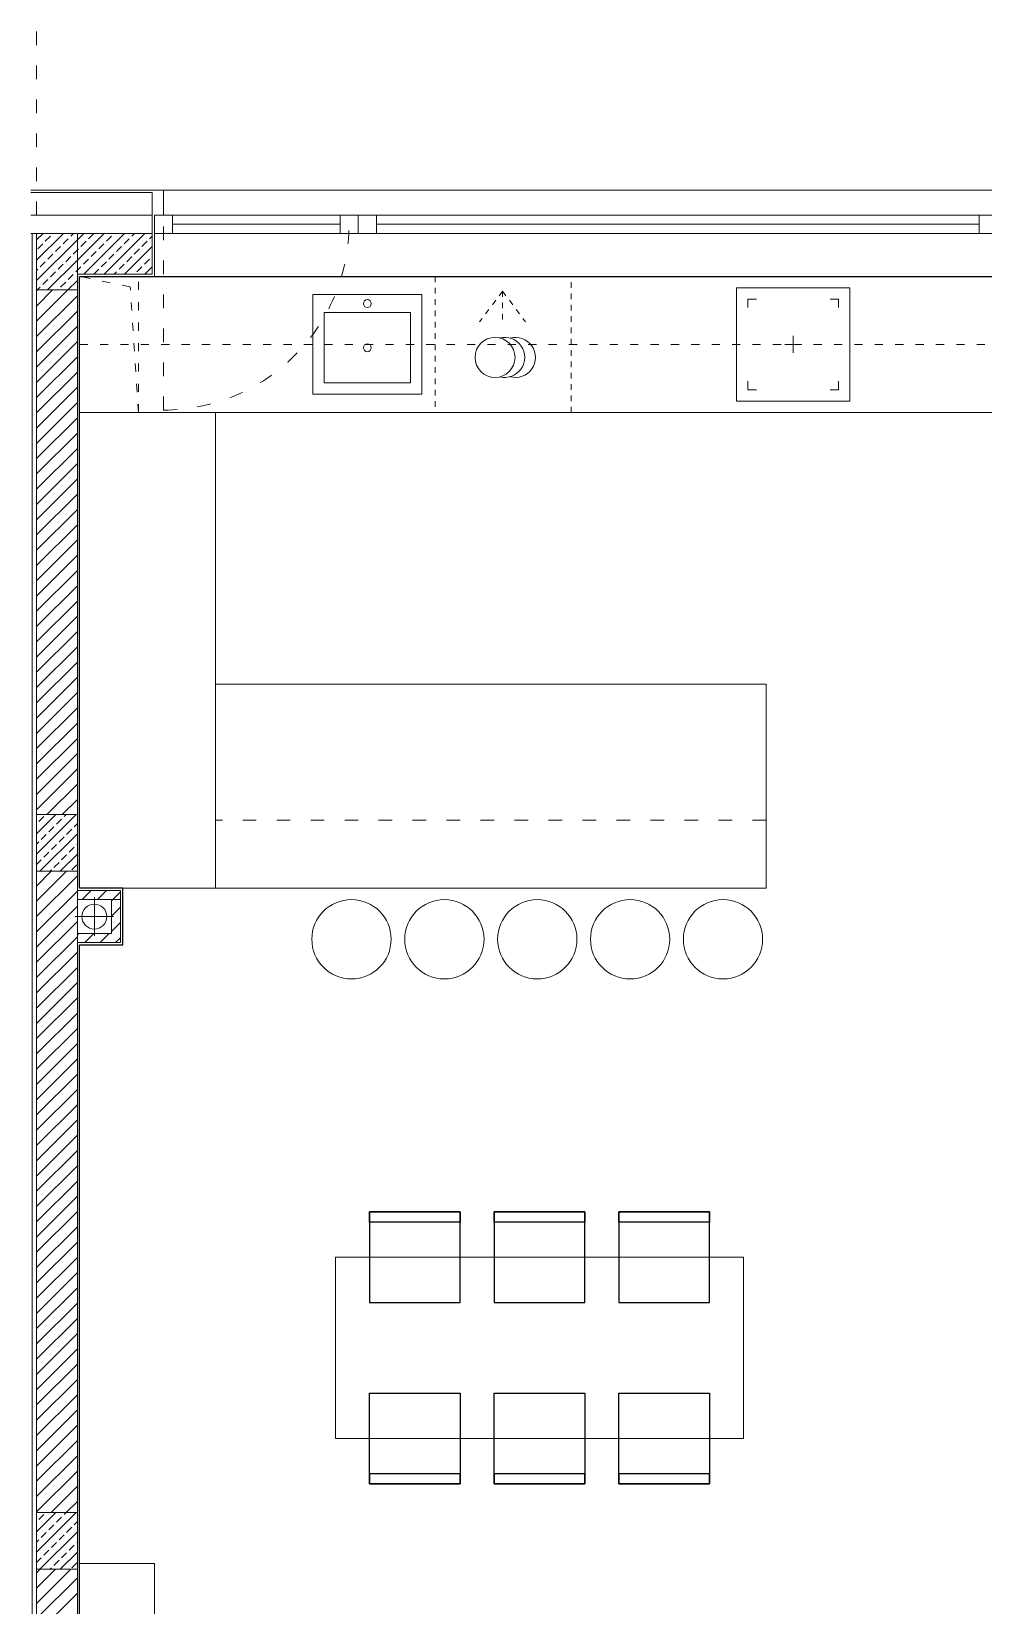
# Model space of a CAD drawing. Header units: millimetres. Extents: x 1780 to 154263, y -7240 to 17216.
# Drawn here: x 94372 to 94792, y 3496 to 4191 of the extents above; entities that cross this region are included whole.
import ezdxf

# ---------------------------------------------------------------- set-up
doc = ezdxf.new("R2010")
doc.units = ezdxf.units.MM
doc.linetypes.add('0.5_0.5', pattern=[1, 0.5, -0.5])
doc.linetypes.add('ACAD_ISO03W100', pattern=[30, 12, -18])
for name, color, linetype, lineweight in [('2d_SX_aranżacja drukowana', 200, 'Continuous', 5), ('2d_SX_aranżacja niedrukowana', 191, 'Continuous', 5), ('2d_SX_gruba przekroje', 90, 'Continuous', 20), ('2d_SX_instalacje szkic - kanalizacja sanitarna', 44, 'Continuous', 5), ('2d_SX_instalacje szkic - wentylacja wywiew', 14, 'Continuous', 5), ('2d_SX_przebicia', 96, 'Continuous', 13), ('2d_SX_stolarka okienna', 5, 'Continuous', 5), ('2d_SX_szraf', 251, 'Continuous', 0), ('2d_SX_warstwy', 181, 'Continuous', 9), ('2d_SX_widok', 10, 'Continuous', 9)]:
    doc.layers.add(name, color=color, linetype=linetype, lineweight=lineweight)
doc.layers.add('2d_SX_powierzchnia', color=251, linetype='Continuous', plot=False)
doc.layers.add('2d_SX_rewizja 18 września', color=210, linetype='Continuous')
doc.linetypes.add('ZIGZAG', pattern='A,0.00254,-5.08,[131,ltypeshp.shx,S=5.08,R=0,X=-5.08,Y=0],-10.16,[131,ltypeshp.shx,S=5.08,R=180,X=5.08,Y=0],-5.08', length=20.32254)

# ---------------------------------------------------------------- blocks, each defined once
blk = doc.blocks.new('pdkld a1a2 k')
at = {"color": 8}
for points in [[(99598.06, -12969.22), (99598.06, -13009.22), (99638.06, -13009.22), (99638.06, -12969.22)], [(99638.06, -12969.22), (99638.06, -12973.66), (99598.06, -12973.66), (99598.06, -12969.22), (99598.06, -12969.22)], [(99653.06, -12969.22), (99653.06, -13009.22), (99693.06, -13009.22), (99693.06, -12969.22)], [(99693.06, -12969.22), (99693.06, -12973.66), (99653.06, -12973.66), (99653.06, -12969.22), (99653.06, -12969.22)], [(99708.06, -12969.22), (99708.06, -13009.22), (99748.06, -13009.22), (99748.06, -12969.22)], [(99748.06, -12969.22), (99748.06, -12973.66), (99708.06, -12973.66), (99708.06, -12969.22), (99708.06, -12969.22)], [(99598.06, -13089.22), (99598.06, -13049.22), (99638.06, -13049.22), (99638.06, -13089.22)], [(99653.06, -13089.22), (99653.06, -13049.22), (99693.06, -13049.22), (99693.06, -13089.22)], [(99708.06, -13089.22), (99708.06, -13049.22), (99748.06, -13049.22), (99748.06, -13089.22)], [(99638.06, -13089.22), (99638.06, -13084.77), (99598.06, -13084.77), (99598.06, -13089.22), (99598.06, -13089.22)], [(99693.06, -13089.22), (99693.06, -13084.77), (99653.06, -13084.77), (99653.06, -13089.22), (99653.06, -13089.22)], [(99748.06, -13089.22), (99748.06, -13084.77), (99708.06, -13084.77), (99708.06, -13089.22), (99708.06, -13089.22)]]:
    blk.add_lwpolyline(points, close=True, dxfattribs=at)
at = {"layer": '2d_SX_aranżacja drukowana', "color": 8}
for p, q in [((99995.06, -12556.37), (99470.06, -12556.37)), ((99470.06, -12556.37), (99470.06, -12616.37)), ((99470.06, -12556.37), (99470.06, -12616.37)), ((99995.06, -12556.37), (99470.06, -12556.37)), ((99621.06, -12564.37), (99573.06, -12564.37)), ((99573.06, -12564.37), (99573.06, -12608.37)), ((99621.06, -12608.37), (99621.06, -12564.37)), ((99760.06, -12611.37), (99760.06, -12561.37)), ((99760.06, -12561.37), (99810.06, -12561.37)), ((99810.06, -12561.37), (99810.06, -12611.37)), ((99768.78, -12566.37), (99765.06, -12566.37)), ((99765.06, -12566.37), (99765.06, -12570.09)), ((99801.34, -12566.37), (99805.06, -12566.37)), ((99805.06, -12566.37), (99805.06, -12570.09)), ((99616.06, -12572.37), (99578.06, -12572.37)), ((99578.06, -12572.37), (99578.06, -12603.37)), ((99616.06, -12603.37), (99616.06, -12572.37)), ((99785.06, -12582.66), (99785.06, -12586.37)), ((99781.34, -12586.37), (99785.06, -12586.37)), ((99785.06, -12586.37), (99788.78, -12586.37)), ((99785.06, -12586.37), (99785.06, -12590.09)), ((99578.06, -12603.37), (99616.06, -12603.37)), ((99765.06, -12606.37), (99765.06, -12602.66)), ((99768.78, -12606.37), (99765.06, -12606.37)), ((99801.34, -12606.37), (99805.06, -12606.37)), ((99805.06, -12606.37), (99805.06, -12602.66)), ((99573.06, -12608.37), (99621.06, -12608.37)), ((99810.06, -12611.37), (99760.06, -12611.37)), ((99470.06, -12616.37), (99995.06, -12616.37)), ((99470.06, -12616.37), (99995.06, -12616.37)), ((99470.06, -12616.37), (99530.06, -12616.37)), ((99470.06, -12826.37), (99470.06, -12616.37)), ((99470.06, -12616.37), (99470.06, -12616.37)), ((99530.06, -12616.37), (99530.06, -12826.37)), ((99530.06, -12826.37), (99470.06, -12826.37))]:
    blk.add_line(p, q, dxfattribs=at)
at = {"layer": '2d_SX_aranżacja drukowana', "color": 8, "linetype": '0.5_0.5', "ltscale": 5}
for p, q in [((99687.06, -12556.37), (99627.06, -12556.37)), ((99627.06, -12556.37), (99627.06, -12616.37)), ((99687.06, -12616.37), (99687.06, -12556.37)), ((99656.75, -12562.92), (99646.58, -12576.45)), ((99656.75, -12562.92), (99656.75, -12577.83)), ((99656.75, -12562.92), (99666.92, -12576.45)), ((99627.06, -12616.37), (99687.06, -12616.37))]:
    blk.add_line(p, q, dxfattribs=at)
at = {"layer": '2d_SX_aranżacja drukowana', "color": 8, "linetype": 'ACAD_ISO03W100', "ltscale": 0.3}
blk.add_line((99470.06, -12586.37), (99875.06, -12586.37), dxfattribs=at)
at = {"layer": '2d_SX_aranżacja drukowana', "color": 8}
for centre, radius in [((99597.06, -12568.37), 1.75), ((99653.43, -12592.11), 8.84), ((99597.06, -12587.87), 1.75)]:
    blk.add_circle(centre, radius, dxfattribs=at)
for centre, start, end in [((99657.7, -12592.11), 256.04438, 103.95562), ((99662.44, -12592.11), 254.45458, 105.54542)]:
    blk.add_arc(centre, 8.84, start, end, dxfattribs=at)
at = {"layer": '2d_SX_aranżacja niedrukowana', "color": 8}
for p, q in [((99530.06, -12736.37), (99530.06, -12826.37)), ((99773.06, -12736.37), (99530.06, -12736.37)), ((99773.06, -12826.37), (99773.06, -12736.37)), ((99530.06, -12826.37), (99773.06, -12826.37)), ((99763.06, -12989.22), (99583.06, -12989.22)), ((99583.06, -12989.22), (99583.06, -13069.22)), ((99763.06, -13069.22), (99763.06, -12989.22)), ((99583.06, -13069.22), (99763.06, -13069.22)), ((99503.06, -13124.37), (99470.06, -13124.37)), ((99470.06, -13124.37), (99470.06, -13530.37)), ((99503.06, -13530.37), (99503.06, -13124.37))]:
    blk.add_line(p, q, dxfattribs=at)
at = {"layer": '2d_SX_aranżacja niedrukowana', "color": 8, "linetype": 'ACAD_ISO03W100', "ltscale": 0.5}
for p, q in [((99773.06, -12796.37), (99530.06, -12796.37)), ((99530.06, -12796.37), (99530.06, -12826.37)), ((99773.06, -12826.37), (99773.06, -12796.37)), ((99530.06, -12826.37), (99773.06, -12826.37))]:
    blk.add_line(p, q, dxfattribs=at)
at = {"layer": '2d_SX_aranżacja niedrukowana', "color": 8}
for centre in [(99590.06, -12848.87), (99631.06, -12848.87), (99672.06, -12848.87), (99713.06, -12848.87), (99754.06, -12848.87)]:
    blk.add_circle(centre, 17.5, dxfattribs=at)
at = {"layer": '2d_SX_gruba przekroje', "color": 8}
for p, q in [((99448.56, -12518.37), (99503.06, -12518.37)), ((99503.06, -12518.37), (99507.06, -12518.37)), ((99503.06, -12518.37), (99503.06, -12518.37)), ((99507.06, -12518.37), (99507.06, -12529.37)), ((99507.06, -12529.37), (99503.06, -12529.37)), ((99503.06, -12529.37), (99503.06, -12556.37)), ((99503.06, -12556.37), (99470.06, -12556.37)), ((99470.06, -12556.37), (99470.06, -12796.37)), ((99470.06, -12796.37), (99470.06, -12826.37)), ((99470.06, -12826.37), (99489.06, -12826.37)), ((99489.06, -12826.37), (99489.06, -12832.37)), ((99489.06, -12832.37), (99489.06, -12851.37)), ((99489.06, -12845.37), (99489.06, -12851.37)), ((99470.06, -12851.37), (99470.06, -13081.37)), ((99489.06, -12851.37), (99470.06, -12851.37)), ((99489.06, -12851.37), (99470.06, -12851.37)), ((99470.06, -13081.37), (99470.06, -13124.37)), ((99470.06, -13081.37), (99470.06, -13081.37)), ((99470.06, -13124.37), (99470.06, -13124.37)), ((99470.06, -13124.37), (99470.06, -13530.37))]:
    blk.add_line(p, q, dxfattribs=at)
at = {"layer": '2d_SX_instalacje szkic - kanalizacja sanitarna', "color": 8}
for p, q in [((99476.56, -12830.37), (99476.56, -12847.37)), ((99485.06, -12838.87), (99468.06, -12838.87))]:
    blk.add_line(p, q, dxfattribs=at)
blk.add_circle((99476.56, -12838.87), 5.5, dxfattribs=at)
at = {"layer": '2d_SX_instalacje szkic - wentylacja wywiew', "color": 8, "linetype": 'ACAD_ISO03W100', "ltscale": 0.3}
blk.add_line((99785.06, -12586.37), (100115.06, -12586.37), dxfattribs=at)
at = {"layer": '2d_SX_powierzchnia', "color": 8}
for p, q in [((99470.06, -12796.37), (99470.06, -12556.37)), ((99470.06, -12556.37), (99995.06, -12556.37)), ((99470.06, -12826.37), (99470.06, -12796.37)), ((99470.06, -12796.37), (99470.06, -12796.37)), ((99489.06, -12826.37), (99470.06, -12826.37)), ((99489.06, -12851.37), (99489.06, -12826.37)), ((99470.06, -13087.37), (99470.06, -12851.37)), ((99470.06, -12851.37), (99489.06, -12851.37)), ((99470.06, -13124.37), (99470.06, -13087.37)), ((99470.06, -13087.37), (99470.06, -13087.37)), ((99470.06, -13530.37), (99470.06, -13124.37)), ((99470.06, -13124.37), (99470.06, -13124.37))]:
    blk.add_line(p, q, dxfattribs=at)
at = {"layer": '2d_SX_przebicia', "color": 8, "linetype": 'ACAD_ISO03W100', "ltscale": 0.3}
for p, q in [((99492.36, -12561.02), (99470.06, -12556.37)), ((99496.06, -12556.37), (99470.06, -12556.37)), ((99470.06, -12556.37), (99470.06, -12616.37)), ((99496.06, -12616.37), (99496.06, -12556.37)), ((99496.06, -12616.37), (99492.36, -12561.02)), ((99470.06, -12616.37), (99496.06, -12616.37))]:
    blk.add_line(p, q, dxfattribs=at)
at = {"layer": '2d_SX_przebicia', "color": 8}
for p, q in [((99484.06, -12831.37), (99469.06, -12831.37)), ((99469.06, -12831.37), (99469.06, -12846.37)), ((99484.06, -12846.37), (99484.06, -12831.37)), ((99469.06, -12846.37), (99484.06, -12846.37))]:
    blk.add_line(p, q, dxfattribs=at)
at = {"layer": '2d_SX_stolarka okienna', "color": 8, "linetype": 'ACAD_ISO03W100', "ltscale": 0.5}
blk.add_line((99507.06, -12615.37), (99507.06, -12533.37), dxfattribs=at)
at = {"layer": '2d_SX_stolarka okienna', "color": 8}
for points in [[(99503.06, -12537.37), (99511.06, -12537.37), (99511.06, -12529.37), (99503.06, -12529.37), (99503.06, -12537.37)], [(99511.06, -12537.37), (99511.06, -12529.37), (99585.06, -12529.37), (99585.06, -12537.37)], [(99593.06, -12537.37), (99585.06, -12537.37), (99585.06, -12529.37), (99593.06, -12529.37), (99593.06, -12537.37)], [(99593.06, -12537.37), (99601.06, -12537.37), (99601.06, -12529.37), (99593.06, -12529.37), (99593.06, -12537.37)], [(99601.06, -12537.37), (99601.06, -12529.37), (99867.06, -12529.37), (99867.06, -12537.37)], [(99875.06, -12537.37), (99867.06, -12537.37), (99867.06, -12529.37), (99875.06, -12529.37), (99875.06, -12537.37)]]:
    blk.add_lwpolyline(points, close=True, dxfattribs=at)
for points in [[(99511.06, -12533.37), (99585.06, -12533.37)], [(99601.06, -12533.37), (99867.06, -12533.37)]]:
    blk.add_lwpolyline(points, dxfattribs=at)
at = {"layer": '2d_SX_stolarka okienna', "color": 8, "linetype": 'ACAD_ISO03W100', "ltscale": 0.5}
blk.add_arc((99506.89, -12533.3), 82.07, 270.1168, 359.95145, dxfattribs=at)
at = {"layer": '2d_SX_szraf', "color": 8, "linetype": 'ZIGZAG'}
blk.add_line((99502.06, -12529.37), (99448.56, -12529.37), dxfattribs=at)
at = {"layer": '2d_SX_szraf', "color": 8, "linetype": 'Continuous'}
for p, q in [((99451.06, -12540.25), (99453.94, -12537.37)), ((99451.06, -12549.23), (99462.92, -12537.37)), ((99451.06, -12558.21), (99469.06, -12540.21)), ((99451.55, -12544.26), (99453.79, -12542.01)), ((99454.91, -12540.89), (99457.16, -12538.64)), ((99458.28, -12537.52), (99458.43, -12537.37)), ((99459.41, -12545.38), (99461.65, -12543.13)), ((99462.77, -12542.01), (99465.02, -12539.77)), ((99466.14, -12538.64), (99467.41, -12537.37)), ((99469.06, -12540.21), (99471.9, -12537.37)), ((99469.06, -12549.19), (99480.88, -12537.37)), ((99470.63, -12543.13), (99472.88, -12540.89)), ((99471.86, -12555.37), (99489.86, -12537.37)), ((99474, -12539.77), (99476.24, -12537.52)), ((99478.49, -12544.26), (99480.73, -12542.01)), ((99480.84, -12555.37), (99498.84, -12537.37)), ((99481.86, -12540.89), (99484.1, -12538.64)), ((99485.22, -12537.52), (99485.37, -12537.37)), ((99486.35, -12545.38), (99488.59, -12543.13)), ((99489.71, -12542.01), (99491.96, -12539.77)), ((99489.82, -12555.37), (99502.06, -12543.14)), ((99493.08, -12538.64), (99494.35, -12537.37)), ((99497.57, -12543.13), (99499.82, -12540.89)), ((99500.94, -12539.77), (99502.06, -12538.64)), ((99452.67, -12552.11), (99454.91, -12549.87)), ((99455.88, -12562.37), (99469.06, -12549.19)), ((99456.04, -12548.75), (99458.28, -12546.5)), ((99460.53, -12553.24), (99462.77, -12550.99)), ((99463.9, -12549.87), (99466.14, -12547.62)), ((99467.26, -12546.5), (99469.06, -12544.7)), ((99469.06, -12544.7), (99469.51, -12544.26)), ((99471.75, -12550.99), (99474, -12548.75)), ((99475.12, -12547.62), (99477.37, -12545.38)), ((99479.61, -12552.11), (99481.86, -12549.87)), ((99482.98, -12548.75), (99485.22, -12546.5)), ((99487.47, -12553.24), (99489.71, -12550.99)), ((99490.84, -12549.87), (99493.08, -12547.62)), ((99494.2, -12546.5), (99496.45, -12544.26)), ((99498.69, -12550.99), (99500.94, -12548.75)), ((99451.06, -12553.72), (99451.55, -12553.24)), ((99453.79, -12559.97), (99456.04, -12557.73)), ((99457.16, -12556.6), (99459.41, -12554.36)), ((99465.02, -12557.73), (99467.26, -12555.48)), ((99468.39, -12554.36), (99469.06, -12553.68)), ((99469.06, -12553.68), (99470.63, -12552.11)), ((99476.35, -12555.37), (99478.49, -12553.24)), ((99485.33, -12555.37), (99486.35, -12554.36)), ((99495.33, -12554.36), (99497.57, -12552.11)), ((99498.8, -12555.37), (99502.06, -12552.12)), ((99451.06, -12562.7), (99451.39, -12562.37)), ((99451.06, -12569.44), (99458.12, -12562.37)), ((99451.06, -12576.17), (99464.86, -12562.37)), ((99451.06, -12582.91), (99469.06, -12564.91)), ((99451.39, -12562.37), (99452.67, -12561.09)), ((99460.37, -12562.37), (99460.53, -12562.22)), ((99461.65, -12561.09), (99463.9, -12558.85)), ((99464.86, -12562.37), (99469.06, -12558.17)), ((99451.06, -12589.64), (99469.06, -12571.64)), ((99451.06, -12596.38), (99469.06, -12578.38)), ((99451.06, -12603.12), (99469.06, -12585.12)), ((99451.06, -12609.85), (99469.06, -12591.85)), ((99451.06, -12616.59), (99469.06, -12598.59)), ((99451.06, -12623.32), (99469.06, -12605.32)), ((99451.06, -12630.06), (99469.06, -12612.06)), ((99451.06, -12636.79), (99469.06, -12618.79)), ((99451.06, -12643.53), (99469.06, -12625.53)), ((99451.06, -12650.26), (99469.06, -12632.26)), ((99451.06, -12657), (99469.06, -12639)), ((99451.06, -12663.73), (99469.06, -12645.73)), ((99451.06, -12670.47), (99469.06, -12652.47)), ((99451.06, -12677.2), (99469.06, -12659.2)), ((99451.06, -12683.94), (99469.06, -12665.94)), ((99451.06, -12690.67), (99469.06, -12672.67)), ((99451.06, -12697.41), (99469.06, -12679.41)), ((99451.06, -12704.14), (99469.06, -12686.14)), ((99451.06, -12710.88), (99469.06, -12692.88)), ((99451.06, -12717.61), (99469.06, -12699.61)), ((99451.06, -12724.35), (99469.06, -12706.35)), ((99451.06, -12731.08), (99469.06, -12713.08)), ((99451.06, -12737.82), (99469.06, -12719.82)), ((99451.06, -12744.55), (99469.06, -12726.55)), ((99451.06, -12751.29), (99469.06, -12733.29)), ((99451.06, -12758.02), (99469.06, -12740.02)), ((99451.06, -12764.76), (99469.06, -12746.76)), ((99451.06, -12771.5), (99469.06, -12753.5)), ((99451.06, -12778.23), (99469.06, -12760.23)), ((99451.06, -12784.97), (99469.06, -12766.97)), ((99451.06, -12791.7), (99469.06, -12773.7)), ((99455.62, -12793.87), (99469.06, -12780.44)), ((99462.36, -12793.87), (99469.06, -12787.17)), ((99451.06, -12802.39), (99459.58, -12793.87)), ((99451.06, -12811.37), (99468.56, -12793.87)), ((99463.22, -12794.72), (99464.07, -12793.87)), ((99451.99, -12796.97), (99454.24, -12794.72)), ((99456.48, -12801.46), (99458.73, -12799.21)), ((99459.85, -12798.09), (99462.09, -12795.85)), ((99464.34, -12802.58), (99466.58, -12800.34)), ((99467.71, -12799.21), (99469.06, -12797.86)), ((99451.06, -12806.88), (99451.99, -12805.95)), ((99452.54, -12818.87), (99469.06, -12802.35)), ((99453.11, -12804.83), (99455.36, -12802.58)), ((99457.6, -12809.32), (99459.85, -12807.07)), ((99460.97, -12805.95), (99463.22, -12803.7)), ((99468.83, -12807.07), (99469.06, -12806.84)), ((99451.06, -12815.86), (99453.11, -12813.81)), ((99454.24, -12812.68), (99456.48, -12810.44)), ((99458.73, -12817.18), (99460.97, -12814.93)), ((99461.52, -12818.87), (99469.06, -12811.33)), ((99462.09, -12813.81), (99464.34, -12811.56)), ((99465.46, -12810.44), (99467.71, -12808.19)), ((99451.06, -12825.38), (99457.56, -12818.87)), ((99451.06, -12832.11), (99464.3, -12818.87)), ((99451.06, -12838.85), (99469.06, -12820.85)), ((99457.03, -12818.87), (99457.6, -12818.3)), ((99466.58, -12818.3), (99468.83, -12816.05)), ((99451.06, -12845.58), (99469.06, -12827.58)), ((99471.18, -12831.37), (99475.18, -12827.37)), ((99477.92, -12831.37), (99481.92, -12827.37)), ((99484.65, -12831.37), (99488.06, -12827.97)), ((99451.06, -12852.32), (99469.06, -12834.32)), ((99484.06, -12831.97), (99484.65, -12831.37)), ((99484.06, -12838.7), (99488.06, -12834.7)), ((99451.06, -12859.05), (99469.06, -12841.05)), ((99484.06, -12845.44), (99488.06, -12841.44)), ((99451.06, -12865.79), (99469.06, -12847.79)), ((99469.06, -12846.97), (99469.65, -12846.37)), ((99472.39, -12850.37), (99476.39, -12846.37)), ((99479.12, -12850.37), (99483.12, -12846.37)), ((99485.86, -12850.37), (99488.06, -12848.17)), ((99451.06, -12872.52), (99469.06, -12854.52)), ((99451.06, -12879.26), (99469.06, -12861.26)), ((99451.06, -12885.99), (99469.06, -12867.99)), ((99451.06, -12892.73), (99469.06, -12874.73)), ((99451.06, -12899.46), (99469.06, -12881.46)), ((99451.06, -12906.2), (99469.06, -12888.2)), ((99451.06, -12912.93), (99469.06, -12894.93)), ((99451.06, -12919.67), (99469.06, -12901.67)), ((99451.06, -12926.4), (99469.06, -12908.4)), ((99451.06, -12933.14), (99469.06, -12915.14)), ((99451.06, -12939.87), (99469.06, -12921.87)), ((99451.06, -12946.61), (99469.06, -12928.61)), ((99451.06, -12953.35), (99469.06, -12935.35)), ((99451.06, -12960.08), (99469.06, -12942.08)), ((99451.06, -12966.82), (99469.06, -12948.82)), ((99451.06, -12973.55), (99469.06, -12955.55)), ((99451.06, -12980.29), (99469.06, -12962.29)), ((99451.06, -12987.02), (99469.06, -12969.02)), ((99451.06, -12993.76), (99469.06, -12975.76)), ((99451.06, -13000.49), (99469.06, -12982.49)), ((99451.06, -13007.23), (99469.06, -12989.23)), ((99451.06, -13013.96), (99469.06, -12995.96)), ((99451.06, -13020.7), (99469.06, -13002.7)), ((99451.06, -13027.43), (99469.06, -13009.43)), ((99451.06, -13034.17), (99469.06, -13016.17)), ((99451.06, -13040.9), (99469.06, -13022.9)), ((99451.06, -13047.64), (99469.06, -13029.64)), ((99451.06, -13054.37), (99469.06, -13036.37)), ((99451.06, -13061.11), (99469.06, -13043.11)), ((99451.06, -13067.84), (99469.06, -13049.84)), ((99451.06, -13074.58), (99469.06, -13056.58)), ((99451.06, -13081.31), (99469.06, -13063.31)), ((99451.06, -13088.05), (99469.06, -13070.05)), ((99451.06, -13094.78), (99469.06, -13076.78)), ((99451.06, -13101.52), (99469.06, -13083.52)), ((99457.44, -13101.87), (99469.06, -13090.25)), ((99464.17, -13101.87), (99469.06, -13096.99)), ((99451.06, -13110.39), (99459.58, -13101.87)), ((99451.06, -13119.37), (99468.56, -13101.87)), ((99451.99, -13104.97), (99454.24, -13102.72)), ((99459.85, -13106.09), (99462.09, -13103.85)), ((99463.22, -13102.72), (99464.07, -13101.87)), ((99467.71, -13107.21), (99469.06, -13105.86)), ((99452.54, -13126.87), (99469.06, -13110.35)), ((99453.11, -13112.83), (99455.36, -13110.58)), ((99456.48, -13109.46), (99458.73, -13107.21)), ((99460.97, -13113.95), (99463.22, -13111.7)), ((99464.34, -13110.58), (99466.58, -13108.34)), ((99451.06, -13114.88), (99451.99, -13113.95)), ((99454.24, -13120.68), (99456.48, -13118.44)), ((99457.6, -13117.32), (99459.85, -13115.07)), ((99461.52, -13126.87), (99469.06, -13119.33)), ((99462.09, -13121.81), (99464.34, -13119.56)), ((99465.46, -13118.44), (99467.71, -13116.19)), ((99468.83, -13115.07), (99469.06, -13114.84)), ((99451.06, -13123.86), (99453.11, -13121.81)), ((99451.06, -13128.46), (99452.65, -13126.87)), ((99451.06, -13135.2), (99459.38, -13126.87)), ((99451.06, -13141.93), (99466.12, -13126.87)), ((99457.03, -13126.87), (99457.6, -13126.3)), ((99458.73, -13125.18), (99460.97, -13122.93)), ((99466.58, -13126.3), (99468.83, -13124.05)), ((99451.06, -13148.67), (99469.06, -13130.67)), ((99451.06, -13155.4), (99469.06, -13137.4))]:
    blk.add_line(p, q, dxfattribs=at)
at = {"layer": '2d_SX_warstwy', "color": 8}
for p, q in [((99448.56, -12519.37), (99502.06, -12519.37)), ((99502.06, -12519.37), (99502.06, -12537.37)), ((99502.06, -12537.37), (99448.56, -12537.37)), ((99451.06, -12537.37), (99449.06, -12537.37)), ((99449.06, -12537.37), (99449.06, -13567.37)), ((99451.06, -12562.37), (99451.06, -12537.37)), ((99451.06, -12537.37), (99469.06, -12537.37)), ((99451.06, -13567.37), (99451.06, -12537.37)), ((99502.06, -12537.37), (99451.06, -12537.37)), ((99451.06, -12537.37), (99451.06, -13100.37)), ((99502.06, -12537.37), (99469.06, -12537.37)), ((99469.06, -12537.37), (99469.06, -12555.37)), ((99469.06, -12537.37), (99469.06, -12562.37)), ((99502.06, -12555.37), (99502.06, -12537.37)), ((99502.06, -12555.37), (99502.06, -12537.37)), ((99469.06, -12555.37), (99502.06, -12555.37)), ((99469.06, -12797.37), (99469.06, -12555.37)), ((99469.06, -12555.37), (99502.06, -12555.37)), ((99469.06, -12562.37), (99451.06, -12562.37)), ((99451.06, -12562.37), (99451.06, -12793.87)), ((99469.06, -12562.37), (99451.06, -12562.37)), ((99469.06, -12793.87), (99469.06, -12562.37)), ((99451.06, -12793.87), (99469.06, -12793.87)), ((99451.06, -12818.87), (99451.06, -12793.87)), ((99451.06, -12793.87), (99469.06, -12793.87)), ((99469.06, -12793.87), (99469.06, -12818.87)), ((99469.06, -12815.37), (99469.06, -12797.37)), ((99469.06, -12797.37), (99469.06, -12797.37)), ((99469.06, -12818.87), (99451.06, -12818.87)), ((99451.06, -12818.87), (99451.06, -13101.87)), ((99469.06, -12818.87), (99451.06, -12818.87)), ((99469.06, -13082.37), (99469.06, -12815.37)), ((99469.06, -12815.37), (99469.06, -12815.37)), ((99469.06, -12815.37), (99469.06, -12815.37)), ((99469.06, -12815.37), (99469.06, -12815.37)), ((99469.06, -12815.37), (99469.06, -12815.37)), ((99469.06, -13101.87), (99469.06, -12818.87)), ((99469.06, -12827.37), (99488.06, -12827.37)), ((99469.06, -12831.37), (99469.06, -12827.37)), ((99488.06, -12827.37), (99488.06, -12831.37)), ((99484.06, -12831.37), (99469.06, -12831.37)), ((99488.06, -12831.37), (99484.06, -12831.37)), ((99484.06, -12831.37), (99484.06, -12846.37)), ((99488.06, -12831.37), (99484.06, -12831.37)), ((99484.06, -12831.37), (99484.06, -12831.37)), ((99488.06, -12850.37), (99488.06, -12831.37)), ((99484.06, -12846.37), (99469.06, -12846.37)), ((99469.06, -12846.37), (99469.06, -12850.37)), ((99469.06, -12850.37), (99488.06, -12850.37)), ((99469.06, -13123.37), (99469.06, -13082.37)), ((99469.06, -13082.37), (99469.06, -13082.37)), ((99451.06, -13100.37), (99451.06, -13100.37)), ((99451.06, -13100.37), (99451.06, -13549.37)), ((99451.06, -13101.87), (99469.06, -13101.87)), ((99451.06, -13126.87), (99451.06, -13101.87)), ((99451.06, -13101.87), (99469.06, -13101.87)), ((99469.06, -13101.87), (99469.06, -13126.87)), ((99469.06, -13126.87), (99451.06, -13126.87)), ((99451.06, -13126.87), (99451.06, -13549.37)), ((99469.06, -13126.87), (99451.06, -13126.87)), ((99469.06, -13531.37), (99469.06, -13123.37)), ((99469.06, -13123.37), (99469.06, -13123.37)), ((99469.06, -13531.37), (99469.06, -13126.87))]:
    blk.add_line(p, q, dxfattribs=at)
at = {"layer": '2d_SX_widok', "color": 8, "linetype": 'ACAD_ISO03W100', "ltscale": 0.5}
blk.add_line((99451.06, -12328.37), (99451.06, -13081.37), dxfattribs=at)
at = {"layer": '2d_SX_widok', "color": 8, "ltscale": 0.5}
for p, q in [((99875.06, -12518.37), (99503.06, -12518.37)), ((99470.06, -12556.37), (99470.06, -12556.37)), ((99470.06, -12556.37), (99875.06, -12556.37))]:
    blk.add_line(p, q, dxfattribs=at)

msp = doc.modelspace()

# ---------------------------------------------------------------- block references
at = {"layer": '2d_SX_rewizja 18 września'}
msp.add_blockref('pdkld a1a2 k', (-5077.18, 16639), dxfattribs=at)

doc.saveas('drawing.dxf')
